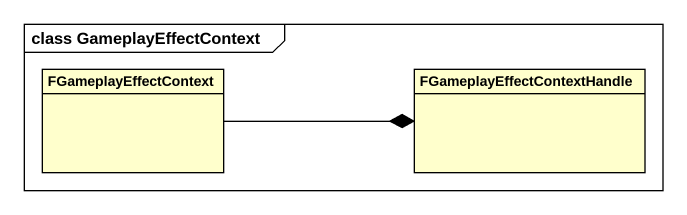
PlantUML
@startuml
mainframe class GameplayEffectContext
hide circle
hide empty members
class FGameplayEffectContext
class FGameplayEffectContextHandle
FGameplayEffectContext -right-* FGameplayEffectContextHandle
@enduml
